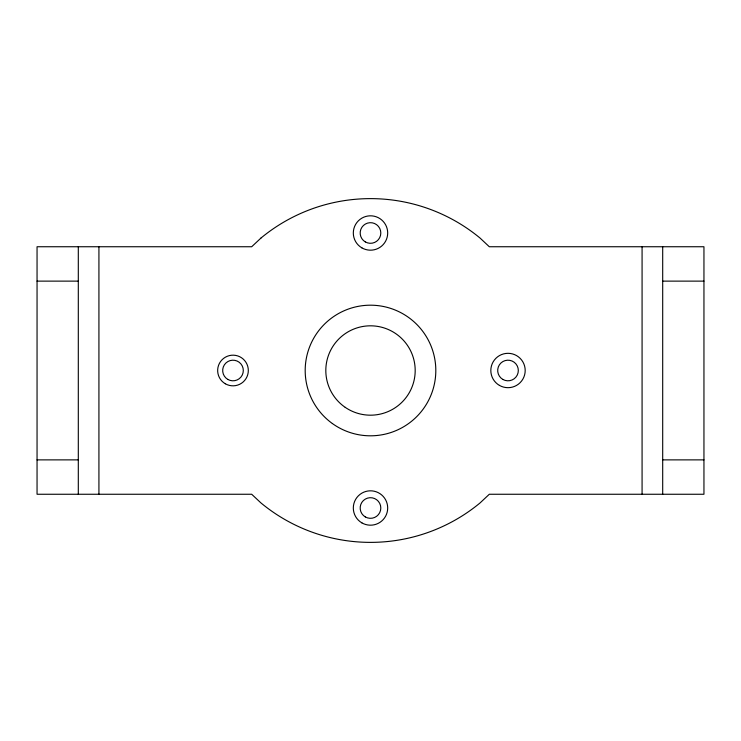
<?xml version="1.0" encoding="UTF-8"?>
<svg xmlns="http://www.w3.org/2000/svg" width="741" height="741" viewBox="0 0 741 741"><rect width="100%" height="100%" fill="white"/><g stroke="black" fill="none" stroke-linecap="round" stroke-linejoin="round"><path stroke-width="1.11" d="M37.05 281.126L78.305 281.126M662.695 281.126L703.95 281.126M37.05 459.874L78.305 459.874M662.695 459.874L703.95 459.874M662.695 246.744L662.695 494.256M642.077 246.744L642.077 494.256M98.924 246.744L98.924 494.256M78.305 246.744L78.305 494.256M260.943 238.065L251.69 246.744L37.05 246.744L37.05 494.256L251.69 494.256L260.943 502.935A171.884 171.884 0 0 0 480.057 502.935L489.31 494.256L703.95 494.256L703.95 246.744L489.31 246.744L480.057 238.065A171.884 171.884 0 0 0 260.943 238.065M365.341 516.94A10.309 10.309 0 0 0 380.809 508.002A10.309 10.309 0 0 0 365.341 499.073A10.309 10.309 0 0 0 365.341 516.94M227.839 379.429A10.309 10.309 0 0 0 243.307 370.5A10.309 10.309 0 0 0 227.839 361.571A10.309 10.309 0 0 0 227.839 379.429M365.341 241.927A10.309 10.309 0 0 0 380.809 232.998A10.309 10.309 0 0 0 365.341 224.06A10.309 10.309 0 0 0 365.341 241.927M502.852 379.429A10.309 10.309 0 0 0 518.32 370.5A10.309 10.309 0 0 0 502.852 361.571A10.309 10.309 0 0 0 502.852 379.429M345.213 407.346A44.692 44.692 0 0 0 415.053 373.973A44.692 44.692 0 0 0 351.234 330.18A44.692 44.692 0 0 0 345.213 407.346M225.329 383.773A15.32 15.32 0 0 0 248.318 370.5A15.32 15.32 0 0 0 225.329 357.227A15.32 15.32 0 0 0 225.329 383.773M499.415 385.385A17.191 17.191 0 0 0 525.193 370.5A17.191 17.191 0 0 0 499.415 355.615A17.191 17.191 0 0 0 499.415 385.385M361.904 522.887A17.191 17.191 0 0 0 387.691 508.002A17.191 17.191 0 0 0 361.904 493.117A17.191 17.191 0 0 0 361.904 522.887M361.904 247.883A17.191 17.191 0 0 0 387.691 232.998A17.191 17.191 0 0 0 361.904 218.113A17.191 17.191 0 0 0 361.904 247.883M332.366 423.528A65.319 65.319 0 0 0 435.486 377.012A65.319 65.319 0 0 0 343.648 310.961A65.319 65.319 0 0 0 332.366 423.528"/></g></svg>
